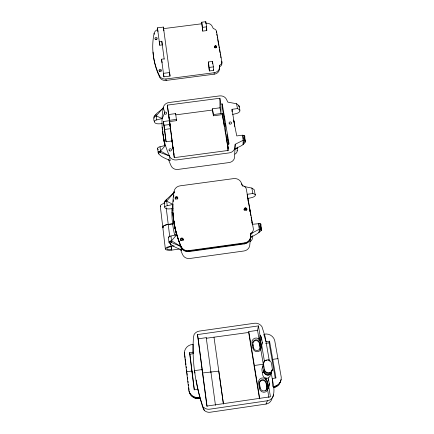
<?xml version="1.0" encoding="UTF-8"?>
<svg xmlns="http://www.w3.org/2000/svg" width="434" height="434" viewBox="0 0 434 434"><rect width="100%" height="100%" fill="white"/><g stroke="black" fill="none" stroke-linecap="round" stroke-linejoin="round"><path stroke-width="0.65" d="M225.588 133.938L225.609 123.652M228.067 147.967L226.727 140.068L226.76 133.873L228.577 144.538M227.611 150.842L227.666 144.121L229.076 143.931L222.241 103.943L220.873 104.122L220.966 113.572L219.989 107.806L219.875 98.252L167.312 105.136L172.51 144.31L172.021 140.952L165.983 141.755L163.406 121.515L169.363 120.728M231.984 111.636L232.027 109.308L237.458 108.592L239.611 109.661L239.899 110.903A4.839 2.403 -10.5 0 1 235.874 113.686L232.586 114.408M163.124 227.801A5.756 2.061 -7.3 0 1 168.24 224.449L172.602 223.83L174.419 224.134L176.416 234.93L174.62 234.827C172.58 226.244 171.604 217.396 171.956 208.57M173.063 208.645L169.417 208.895A5.154 1.996 -7.2 0 1 164.844 207.658L164.188 202.597L165.354 201.501L166.678 201.175L172.933 204.398L172.938 211.022M234.333 123.788L232.027 109.308M168.403 159.218A101.377 88.78 4.8 0 0 170.974 165.555L171.262 166.141A6.494 5.821 -7.8 0 0 177.978 169.428L229.087 162.566A6.477 5.794 0.3 0 0 234.528 157.667L235.206 144.262L243.197 140.263L245.237 140.486L245.525 140.936C244.526 145.629 238.326 146.627 235.065 149.155A4.508 3.998 0.9 0 0 236.432 148.108M237.181 148.824L237.224 147.571M237.186 150.875L237.317 147.121M238.857 105.549L239.167 106.91L238.857 105.549L236.579 103.748L227.828 102.126L226.277 98.985A6.45 5.55 -1.2 0 0 219.523 95.914L169.005 102.522A6.467 5.577 -7.2 0 0 163.39 107.225L163.26 107.838C160.287 124.064 162.614 140.985 169.434 155.969L169.732 156.571A6.678 5.951 -7.7 0 0 176.633 159.924L229.206 152.893A6.662 5.919 0.2 0 0 234.805 147.88L235.206 144.262M271.836 399.106A7.877 7.487 69.5 0 1 266.009 404.065L210.268 412.229A7.888 7.535 -89.8 0 1 204.919 410.889L204.284 410.374C196.499 389.537 192.582 366.871 193.097 344.488L193.108 352.142L189.549 352.652L194.204 389.835L197.844 389.309L200.096 398.206C194.947 400.023 189.533 395.792 188.898 390.605L184.358 353.395C184.135 348.665 188.329 344.292 193.097 344.488L193.434 337.305L194.144 334.402A7.568 7.492 -64.5 0 1 199.385 331.082L254.443 323.249A7.595 7.405 44.3 0 1 261.99 326.769L265.179 336.855L269.384 361.202M244.727 137.366L244.716 135.945L243.81 135.375L242.275 135.202L236.747 135.934L233.617 120.05M245.107 142.455L244.716 135.945M244.239 208.716L244.163 209.839L245.546 209.063L246.734 210.116C247.912 207.946 243.989 207.034 244.168 209.351C244.402 210.924 247.092 210.609 246.816 208.993M244.331 209.557L244.407 208.428M244.57 209.324L244.646 208.195M244.863 209.161L244.944 208.032M272.058 398.314C276.496 390.378 271.809 380.699 271.321 372.388M245.199 209.069L245.281 207.94M245.546 209.063L245.628 207.94M245.888 209.145L245.969 208.016M246.192 209.302L246.279 208.174M246.447 209.524L246.534 208.401M246.631 209.801L246.718 208.678M181.152 247.12L181.472 247.798A7.085 6.705 -10.3 0 0 188.828 251.606L244.554 243.897L244.63 242.883A7.101 6.684 6.7 0 0 250.537 237.241M181.472 247.798L180.978 246.116A111.299 101.86 12.4 0 1 174.012 191.801L174.148 191.106A6.873 6.282 -8.4 0 1 180.072 185.839L233.698 178.596A6.857 6.244 2 0 1 240.908 182.079L242.59 185.616A4.725 4.318 3.5 0 1 246.333 189.197L253.304 228.49A4.855 4.546 7.4 0 1 250.923 233.15L249.724 245.487A6.879 6.505 7.3 0 1 244 250.977L189.821 258.49A6.89 6.548 -10.7 0 1 182.665 254.769L182.356 254.102A107.86 99.283 13 0 1 180.49 249.507M250.923 233.15L250.434 238.271A7.074 6.662 6.8 0 1 244.554 243.897M173.193 201.729L173.388 199.727M173.649 197.058L173.844 195.056M243.881 186.479L251.861 188.074L254.226 189.707L255.322 195.354A5.132 1.98 -10 0 1 250.966 197.801L247.375 198.533M252.55 235.629L252.409 236.964A4.703 4.427 8 0 1 250.098 241.505M157.509 29.648A5.94 4.85 -6.6 0 0 154.135 33.282L154.01 33.819A95.48 78.793 1.1 0 0 159.376 75.581L159.641 76.102A6.119 5.148 -6.9 0 0 165.94 78.983L214.136 72.738A6.103 5.127 -2 0 0 219.311 68.377L219.713 65.241A4.172 3.494 -1.6 0 0 221.845 61.65L216.523 31.405A4.08 3.336 -2.1 0 0 213.349 28.655L211.955 25.921A5.924 4.834 -2.6 0 0 205.781 23.268M153.093 52.085A95.16 78.619 1.2 0 0 159.598 77.024L159.864 77.545A6.098 5.137 -6.9 0 0 166.141 80.42L214.174 74.187A6.081 5.116 -2 0 0 219.327 69.841L219.713 65.241M281.124 379.598L281.248 377.195L274.695 340.446C273.518 335.883 268.304 332.873 263.791 334.381L266.015 341.694L269.552 341.184L275.986 377.96L272.373 378.486L272.764 386.482C276.767 386.645 280.472 383.526 281.124 379.598L280.527 380.878M260.758 225.132L260.812 223.993L259.885 223.57L252.409 224.297M259.483 398.732L248.671 332.466L248.791 331.603L257.563 330.35L258.425 325.907L197.486 334.592L206.882 406.067L270.458 396.774L268.722 386.537L269.281 383.482L268.179 377.965M251.932 236.389A4.79 4.497 7.7 0 1 250.489 237.561L257.395 233.644L261.176 230.617L261.409 229.043L260.812 223.993M166.678 201.175L174.105 192.387L174.24 191.692M261.322 347.889A3.353 3.26 54.7 0 0 261.306 347.346L260.579 342.171L259.131 339.638L260.037 335.417L258.425 325.907M263.568 364.001A4.063 3.906 60.7 0 0 262.906 366.98C263.324 369.909 263.389 374.629 267.246 375.15C269.362 375.443 271.391 373.734 271.538 371.618M268.923 397.609L267.556 389.537L269.33 384.654M271.315 372.643L272.389 369.269L271.51 363.415A4.134 3.977 59.6 0 0 266.861 359.943A4.134 3.977 59.6 0 0 263.601 364.555L262.906 366.98M259.651 340.137L260.574 335.927L260.037 335.417M254.178 366.209L254.329 365.504L263.281 364.213L264.311 360.583L266.736 360.231M164.763 112.314A1.248 1.08 -7.8 0 1 166.743 112.997A1.248 1.08 -7.8 0 1 165.007 114.169A1.248 1.08 -7.8 0 1 164.763 112.314L163.26 107.838C159.566 112.216 151.178 114.972 154.509 122.149A4.861 2.425 -6.7 0 0 158.893 123.836L162.24 123.679M260.574 335.927L261.197 336.941L260.264 341.129L258.675 338.862A4.367 4.253 52 0 0 251.953 342.914L252.783 347.976A4.389 4.269 54.8 0 0 260.552 349.983L260.801 349.511A3.353 3.26 54.7 0 0 261.073 348.99M260.579 342.171L261.528 338.01L261.197 336.941M261.263 346.191L262.228 342.122L261.528 338.01M263.281 364.213L260.726 349.088L262.277 343.305L262.228 342.122M174.105 192.387L165.251 200.638L164.188 202.597L164.801 203.709M275.216 377.938L269.085 342.833L269.552 341.184M263.698 371.688L264.409 369.345L263.601 364.555M264.008 372.708L264.724 370.381L264.409 369.345M214.38 46.487C215.416 50.838 218.557 43.845 214.38 46.487L214.325 47.735M264.561 373.62L265.288 371.309L264.724 370.381M265.32 374.363L266.064 372.063L265.288 371.309M244.369 140.486L243.04 144.582L243.197 140.263L242.275 135.202L244.369 140.486L243.81 135.375L245.237 140.486M154.108 116.594L154.027 118.108M266.237 374.884L266.997 372.594L266.064 372.063M267.246 375.15L268.028 372.866C269.796 373.083 271.565 371.987 272.167 370.31M272.226 360.844L272.731 359.368L277.934 358.62M268.152 387.703L267.387 382.338L265.885 379.625L266.438 377.998M268.283 375.144L269.08 372.855M269.27 374.857L270.084 372.567M270.138 374.32L270.973 372.019M267.387 382.338L268.543 379.153M270.838 373.565L272.389 369.269M158.383 151.933L158.144 152.573C160.124 157.227 166.184 158.356 170.199 160.721L169.434 155.969L160.531 151.037L159.256 151.368L158.144 152.573L157.634 148.352A2.62 1.215 -6.8 0 1 160.01 146.8L165.468 145.406L160.531 151.037M268.103 386.558L269.281 383.482M267.556 389.537L268.722 386.537M267.897 388.88L269.069 385.864M273.941 386.428L273.415 387.638C277.163 387.302 279.735 384.123 280.825 380.754M162.056 118.949L164.345 113.594M266.009 404.065L267.436 400.75A8.132 7.741 68.4 0 0 273.691 394.81M274.559 387.421L275.096 386.206M275.655 387.041L276.203 385.826M261.409 229.043L259.885 223.57L260.514 229.185L258.941 232.64L259.315 229.201L258.279 223.488L260.514 229.185L261.686 229.347L261.176 230.617M276.686 386.515L277.245 385.289M277.63 385.842L278.199 384.611M278.471 385.039L279.046 383.802M279.192 384.123L279.778 382.88M279.784 383.113L280.375 381.855M250.483 237.756A7.085 6.673 6.8 0 1 244.586 243.393L188.752 251.112A7.096 6.716 -10.3 0 1 181.385 247.299L181.065 246.615L171.756 242.622L170.285 242.026L168.962 242.118L168.387 237.355A2.783 0.966 -7.3 0 1 170.947 236.02L176.763 234.685L171.533 240.794L170.171 241.114L168.962 242.118C171.566 246.523 177.533 247.76 181.705 250.337C178.428 237.989 173.02 225.93 173.009 212.85M260.726 349.088L261.051 348.469M154.13 116.795L156.224 115.867L163.26 107.838M214.559 47.778L215.622 47.393L216.387 47.745L216.36 46.232M250.868 233.676L259.315 229.201L260.514 229.185M154.395 121.525A2.571 1.286 -6.6 0 1 156.717 119.92L162.072 118.531L156.224 115.867M188.898 390.605C189.815 395.401 195.154 398.743 199.83 397.105M164.736 207.148A2.729 1.058 -7.1 0 1 167.236 205.738L172.933 204.398M267.436 400.75L209.768 409.186A8.143 7.796 -89.5 0 1 203.579 407.271M223.418 404.005L218.79 371.13L202.678 372.958L202.081 369.562L194.475 370.658L195.04 373.077M267.946 360.057L269.156 359.884M262.342 372.584L264.235 372.312M197.486 334.592L198.186 338.813L206.226 337.668L215.465 405.318M223.418 403.853L213.989 337.18L206.291 338.276L206.226 337.668M248.671 332.466L213.989 337.18M189.549 352.652L189.913 354.187L193.439 353.683M265.586 343.337L269.085 342.833M174.045 245.861L170.898 246.295A5.837 1.948 -7.3 0 0 165.359 249.024L160.309 206.161M165.359 249.024A5.837 1.948 -7.3 0 0 171.707 250.114L179.383 249.051M181.298 246.794A7.112 6.727 -10.3 0 0 188.681 250.619L244.63 242.883M247.092 194.307L252.848 193.521L255.073 194.334L255.376 194.823M168.235 224.438L172.602 223.841M163.406 121.515L164.014 125.258L169.911 124.477M164.014 125.258L164.643 129.457L170.502 128.681M226.727 140.068L228.083 139.889M163.916 76.845L163.417 73.346L169.58 72.549L170.03 76.053L163.916 76.845L161.556 59.23L164.15 58.888M223.635 113.225L223.635 113.833L222.306 114.006L222.306 114.614L213.387 115.791L212.41 108.804L219.989 107.806M212.448 110.03L175.781 114.864L175.629 113.61L168.68 114.511L167.312 105.136M169.444 120.332L176.421 119.41L176.573 120.652L169.623 121.569L168.68 114.511L168.848 115.786M213.387 115.791L213.354 114.576L222.968 113.312M161.795 41.246L159.235 41.577L159.755 45.239L162.3 44.914L161.795 41.246L164.209 59.208M208.325 61.97L212.486 61.433L213.409 66.885L213.501 70.422L209.356 70.959L208.456 65.534L208.325 61.97L209.226 67.422L213.409 66.885M159.755 45.239L157.423 27.836L163.385 27.082L170.03 76.053M201.729 22.215L205.77 21.7L206.638 26.837L206.779 30.592L202.754 31.102L201.729 22.215L202.754 31.102M163.303 28.666L201.799 23.772M202.58 27.353L206.638 26.837M158.41 152.15L159.354 152.177L169.434 155.969M266.997 372.594L268.028 372.866M171.869 212.828L173.079 213.148M169.059 242.579L170.6 243.469M171.533 240.794L181.065 246.615M164.296 203.112L164.774 203.47M158.258 153.159L158.79 154.065M204.284 410.374L202.835 407.635L199.998 397.978M241.478 183.891L242.552 186.213M181.238 249.17L181.705 250.337M189.235 391.772L189.615 392.927M189.723 392.884L190.097 394.023M190.358 393.909L190.727 395.043M191.117 394.837L191.481 395.96M233.774 120.636L234.365 122.496L234.729 126.473M191.996 395.651L192.349 396.763M192.973 396.329L193.314 397.435M186.87 372.697L186.604 371.792L191.85 371.037L192.197 372.394M194.036 396.86L194.361 397.967M195.154 397.24L195.474 398.341M196.32 397.457L196.624 398.553M184.358 353.395L184.64 354.415M184.407 352.229L184.689 353.254M197.497 397.506L197.79 398.602M198.68 397.387L198.956 398.488M175.493 230.801L175.428 230.286M198.007 389.678L196.521 381.969M193.108 352.142L193.331 353.167M168.387 237.355L168.484 237.821M171.707 250.114L170.573 243.642M175.499 230.785L175.39 230.232M157.634 148.352L157.748 148.938A4.948 2.295 -6.9 0 0 158.253 149.627M239.194 106.27L239.921 110.263M173.584 219.555L174.273 223.315M174.435 225.04L175.45 230.562M236.579 103.748L237.458 108.592M251.861 188.074L252.848 193.521M173.058 214.065L173.405 215.991M247.206 194.953L250.89 215.736M251.123 217.049L252.176 222.978M247.548 197.687L247.781 199.011M248.015 200.34L248.253 201.669M249.311 207.642L249.545 208.971M251.899 222.251L252.132 223.581M216.778 34.259L217.011 35.572M217.239 36.885L217.472 38.197M217.7 39.51L218.736 45.413M218.969 46.726L219.203 48.038M219.43 49.351L220.005 52.633M220.239 53.941L220.467 55.254M220.7 56.566L220.928 57.879M221.508 61.161L221.85 63.131A4.161 3.483 -1.6 0 1 219.729 66.711M202.081 369.562L202.678 372.958M223.977 115.835L224.204 117.169M228.306 141.207L228.534 142.52M164.774 145.276L164.274 142.271M219.875 98.252L220.873 104.122M227.666 144.121L228.734 150.381L174.218 157.661L172.021 140.952M261.68 345.084L264.534 361.896M222.306 114.006L224.459 126.695L224.454 120.332L222.262 107.486L222.241 103.943M222.306 114.614L228.056 148.499M260.422 341.699L261.279 346.755M267.214 381.774L268.109 387.079M257.563 330.35L259.131 339.638M265.586 377.878L265.885 379.625M206.351 28.036L206.779 30.592M213.3 69.218L213.501 70.422M162.582 131.99L164.557 143.947M162.121 127.113L162.555 129.695M162.772 130.987L162.989 132.278M252.772 344.379L252.989 345.692M253.206 347.005L253.423 348.312M259.337 384.269L259.532 385.452M259.722 386.629L260.015 388.397M212.41 108.804L213.354 114.576M248.791 331.603L259.776 398.857M174.012 191.801L174.208 192.973M164.302 142.314L163.981 140.388L164.405 142.976M175.195 228.989L175.119 228.561M164.849 145.65L164.063 139.688M164.453 143.28L164.529 143.768M159.376 75.581L159.598 77.024M154.135 33.282L154.292 34.308M188.681 250.619L188.828 251.606M171.218 134.041L171.463 135.837M196.217 380.043L196.401 381.329M161.556 59.23L162.066 62.794M170.443 128.198L170.595 129.191L169.64 122.133L170.34 127.471M157.423 27.836L157.96 31.584M172.119 140.941L172.287 142.092M172.065 140.437L172.016 140.101L172.227 141.63M165.94 78.983L166.141 80.42M175.629 113.61L176.573 120.652M173.535 151.455L172.927 147.115L173.166 149.046M173.28 149.931L173.893 154.276L173.649 152.329M169.016 117.061L169.271 118.97M169.623 121.569L174.376 157.71M198.186 338.813L207.094 406.539M172.238 141.734L172.276 142.016M163.553 136.976L163.699 137.871L163.64 136.884M163.385 27.082L163.873 30.83M189.913 354.187L194.361 389.678M160.01 146.8L160.732 152.654M170.947 236.02L171.756 242.622M166.466 199.461L167.236 205.738M156.034 114.343L156.717 119.92M184.857 355.576L185.096 357.529M185.258 358.831L185.573 361.43M185.73 362.732L185.969 364.685M186.208 366.638L186.37 367.94M186.609 369.893L186.848 371.84M187.005 373.148L187.249 375.139M187.493 377.135L187.738 379.132M187.982 381.128L188.144 382.457M188.383 384.453L188.546 385.783M188.79 387.779L189.034 389.775M171.37 247.668L171.609 249.631A4.514 1.508 -7.3 0 1 166.824 248.774A4.514 1.508 -7.3 0 1 170.98 246.68M166.217 207.832L169.77 237.018M154.884 115.439L154.976 116.203M159.256 151.368L159.354 152.177M165.251 200.638L165.354 201.501M170.171 241.114L170.285 242.026M249.962 211.13L249.805 209.812L249.957 211.146M164.643 129.457L166.141 141.847M163.396 135.658L163.276 134.318M210.886 371.775L210.935 372.264M174.132 221.123L174.246 222.327M249.783 209.812L249.892 211.13M268.141 387.752L267.377 390.464A4.595 4.383 67.9 0 1 259.407 388.343L258.539 383.032A4.568 4.373 66.8 0 1 265.407 378.79L265.809 379.18A3.483 3.336 66.4 0 1 266.254 379.614M205.77 21.7L205.819 22.959M209.21 67.313L209.356 70.959M212.486 61.433L212.552 63.814M214.136 72.738L214.174 74.187M214.738 46.085L214.77 47.599M214.526 46.264L214.548 47.273M215.589 45.879L215.622 47.393M215.286 45.885L215.318 47.398M214.998 45.955L215.031 47.469M216.143 46.058L216.175 47.572M215.882 45.939L215.91 47.452M216.523 31.405L216.55 32.946A4.069 3.331 -2.1 0 0 216.349 32.295M216.517 46.443L216.615 47.691M219.414 67.812L219.43 69.277M221.845 61.65L221.85 63.131M163.124 227.807A5.756 2.105 -7.1 0 1 168.235 224.416M160.634 206.703A5.675 2.213 -7.1 0 1 164.166 203.448M270.322 373.788A3.987 3.825 63.4 0 1 267.192 378.264A3.987 3.825 63.4 0 1 262.727 374.889L261.957 370.289A3.966 3.808 62.2 0 1 263.286 366.649M180.164 244.771A110.865 101.54 12.5 0 1 177.387 237.051M177.202 236.454A110.865 101.54 12.5 0 1 173.052 212.79M252.789 232.239A4.839 4.53 7.5 0 1 251.97 233.362M251.617 233.676A4.839 4.53 7.5 0 1 250.819 234.197M175.314 199.13A1.324 1.215 -9.6 0 1 177.685 198.197M180.631 240.132A1.362 1.28 -11.6 0 1 183.322 240.094M180.625 240.279A1.362 1.286 -11.5 0 1 181.9 238.483A1.362 1.286 -11.5 0 1 183.143 240.246M244.228 210.224A1.34 1.242 5.2 0 1 244.125 209.915M244.12 209.589A1.34 1.242 5.2 0 1 245.584 208.504A1.34 1.242 5.2 0 1 246.783 209.877M177.75 198.826A1.324 1.215 -9.6 0 1 177.571 199.103M175.303 198.859A1.324 1.215 -9.6 0 1 176.204 197.204A1.324 1.215 -9.6 0 1 177.848 198.197M237.181 150.473A4.427 3.944 0.9 0 1 234.919 154.124M155.226 39.63A1.145 0.939 -7 0 1 156.983 39.206M159.321 71.42A1.172 0.982 -7.3 0 1 161.334 71.16M252.941 342.654A3.396 3.309 53 0 1 259.364 343.435L260.026 347.368A3.412 3.315 55.1 0 1 259.863 349.104M265.597 390.709A3.57 3.407 68.1 0 0 266.774 387.416L266.08 383.287A3.553 3.401 67.2 0 0 259.304 383.347M266.867 380.634A3.483 3.336 66.4 0 1 267.035 381.177M169.461 150.815L169.227 150.609A1.28 1.139 -8.4 0 1 170.003 148.786A1.28 1.139 -8.4 0 1 171.501 150.126A1.28 1.139 -8.4 0 1 169.461 150.815M249.724 209.15L249.366 207.908L249.724 209.15M260.188 346.652L259.527 342.703A3.412 3.32 52.5 0 0 255.659 339.838A3.412 3.32 52.5 0 0 252.908 343.652L253.559 347.601A3.429 3.331 54.7 0 0 257.438 350.493A3.429 3.331 54.7 0 0 260.188 346.652M266.981 386.873L266.281 382.728A3.57 3.418 67 0 0 262.304 379.717A3.57 3.418 67 0 0 259.499 383.716L260.183 387.866A3.586 3.423 67.9 0 0 264.17 390.904A3.586 3.423 67.9 0 0 266.981 386.873M181.276 240.458A1.367 1.286 -11.5 0 0 183.159 239.069A1.367 1.286 -11.5 0 0 180.989 238.25A1.367 1.286 -11.5 0 0 181.276 240.458M175.922 198.935A1.329 1.215 -9.6 0 0 177.756 197.616A1.329 1.215 -9.6 0 0 175.651 196.841A1.329 1.215 -9.6 0 0 175.922 198.935M229.586 123.918A1.264 1.101 0.2 0 0 231.588 123.153A1.264 1.101 0.2 0 0 229.825 122.019A1.264 1.101 0.2 0 0 229.586 123.918M159.435 71.122A1.177 0.987 -7.3 0 0 161.329 70.427A1.177 0.987 -7.3 0 0 159.745 69.418A1.177 0.987 -7.3 0 0 159.435 71.122M155.323 39.206A1.15 0.939 -7 0 0 157.173 38.545A1.15 0.939 -7 0 0 155.627 37.579A1.15 0.939 -7 0 0 155.323 39.206"/></g></svg>
